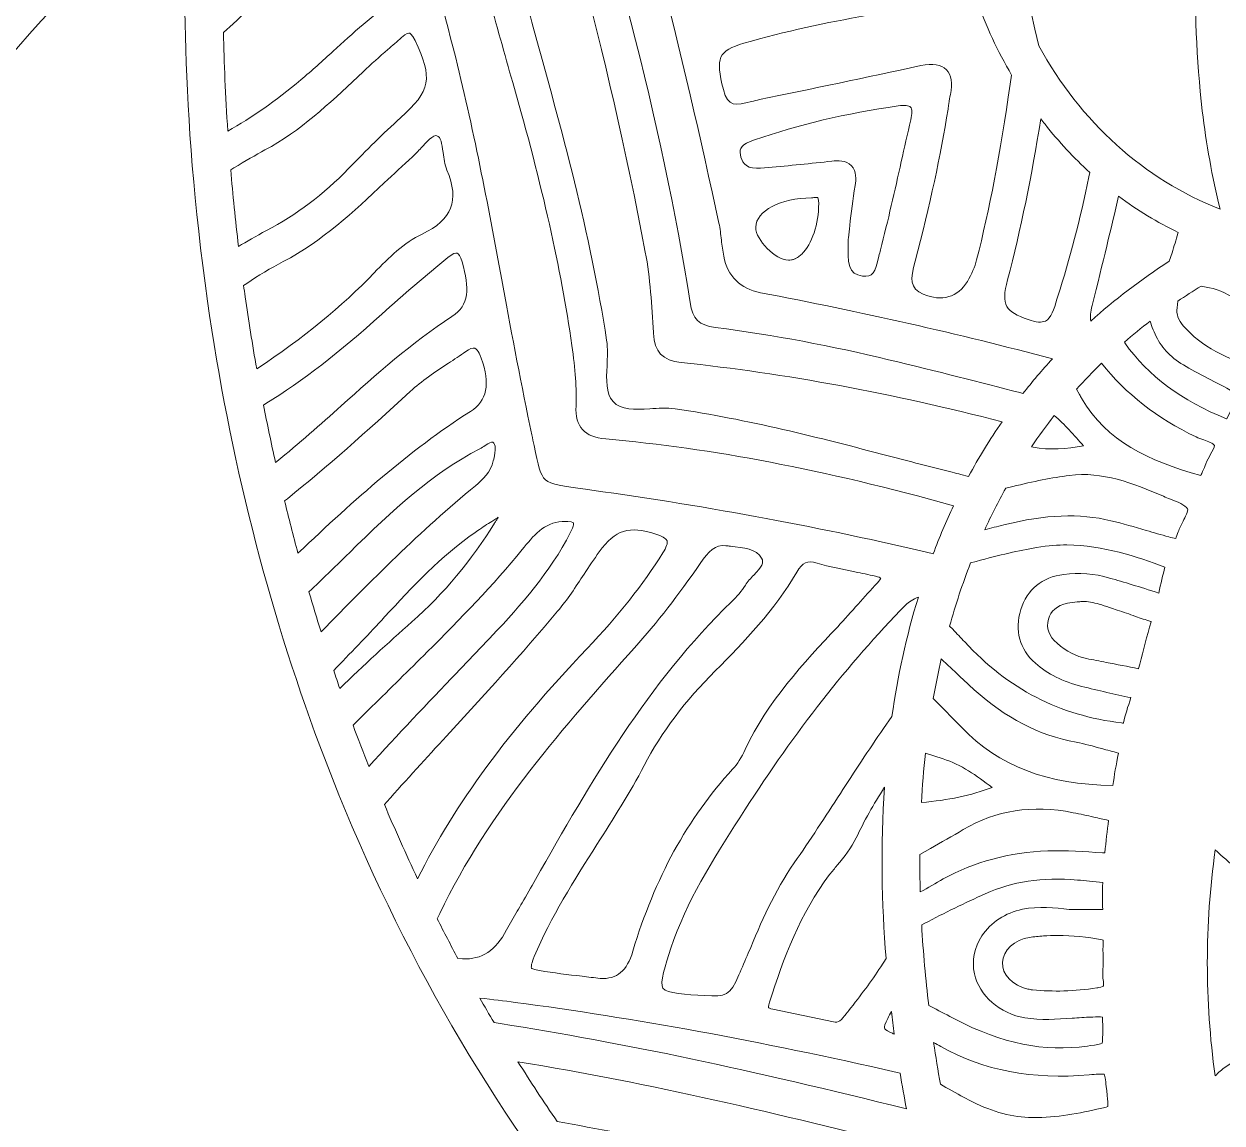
# Model space of a CAD drawing. Extents: x 126 to 8914, y -5970 to -48.
# Drawn here: x 578 to 1079, y -5469 to -5009 of the extents above; entities that cross this region are included whole.
import ezdxf

# ---------------------------------------------------------------- set-up
doc = ezdxf.new("R2010")
doc.units = 0
doc.header["$MEASUREMENT"] = 0
doc.layers.add('Layer 1', color=7, linetype='Continuous')

# ---------------------------------------------------------------- blocks, each defined once
blk = doc.blocks.new('block 5')
at = {"layer": 'Layer 1', "lineweight": 0}
for points, knots in [([(2818.21, -4035.29), (2764.98, -4085.04), (2703.32, -4112.86), (2639.92, -4115.7), (2556.38, -4119.43), (2474.39, -4091.01), (2412.29, -4065.84), (2390.15, -4056.87), (2367.8, -4047.16), (2346.17, -4037.79), (2337.96, -4034.23), (2329.71, -4030.65), (2321.4, -4027.09), (2370.2, -4027.99), (2425.96, -4026.76), (2512.78, -3944.21), (2568.47, -3891.26), (2641.86, -3817.66), (2625.5, -3731.42), (2622.21, -3714.04), (2610.78, -3672.65), (2559.78, -3632.09), (2565.05, -3641.92), (2601.55, -3712.43), (2569.23, -3767.25), (2553.89, -3793.27), (2526.47, -3811.29), (2469.72, -3823.54), (2455.32, -3826.64), (2439.55, -3829), (2422.5, -3830.6), (2491.63, -3754.35), (2533.44, -3654.19), (2546.8, -3532.56), (2561.6, -3397.97), (2537.78, -3271.79), (2515.19, -3189.65), (2510.53, -3172.76), (2505.39, -3155.8), (2499.9, -3139.21), (2495.8, -3126.87), (2490.71, -3117.41), (2484.71, -3110.84), (2484.71, -3110.84), (2488.77, -3108.46), (2488.77, -3108.46), (2487.91, -3106.99), (2467.22, -3072.31), (2420.27, -3069.9), (2389.9, -3068.35), (2355.8, -3080.81), (2318.9, -3106.96), (2293.41, -3125.04), (2266.47, -3149.76), (2238.33, -3180.89), (2186.61, -3211.53), (2146.15, -3238.95), (2111.02, -3267.11), (2058.71, -3309.06), (2001.06, -3349.19), (1934.05, -3358.54), (1877.14, -3366.49), (1825.98, -3348.74), (1771.81, -3329.95), (1743.84, -3320.25), (1714.92, -3310.21), (1685.21, -3304.09), (1598.29, -3286.15), (1534.59, -3301.57), (1500, -3348.62), (1465.41, -3301.57), (1401.71, -3286.17), (1314.79, -3304.09), (1285.08, -3310.21), (1256.16, -3320.25), (1228.19, -3329.95), (1174.02, -3348.74), (1122.86, -3366.49), (1065.95, -3358.54), (998.94, -3349.19), (941.29, -3309.06), (888.98, -3267.11), (853.85, -3238.95), (813.4, -3211.53), (761.67, -3180.89), (733.53, -3149.76), (706.59, -3125.04), (681.1, -3106.96), (644.2, -3080.81), (610.1, -3068.34), (579.73, -3069.9), (532.78, -3072.31), (512.09, -3106.99), (511.23, -3108.46), (511.23, -3108.46), (515.29, -3110.84), (515.29, -3110.84), (509.29, -3117.41), (504.2, -3126.87), (500.12, -3139.21), (494.6, -3155.81), (489.45, -3172.78), (484.81, -3189.65), (462.22, -3271.79), (438.4, -3397.97), (453.2, -3532.56), (466.56, -3654.19), (508.37, -3754.35), (577.5, -3830.6), (560.45, -3829), (544.68, -3826.64), (530.28, -3823.54), (473.53, -3811.29), (446.11, -3793.27), (430.77, -3767.25), (398.45, -3712.43), (434.95, -3641.92), (440.22, -3632.09), (389.22, -3672.65), (377.79, -3714.04), (374.5, -3731.42), (358.14, -3817.66), (431.53, -3891.26), (487.22, -3944.21), (574.04, -4026.76), (629.8, -4027.99), (678.6, -4027.09), (670.29, -4030.65), (662.04, -4034.23), (653.83, -4037.79), (632.2, -4047.16), (609.85, -4056.87), (587.71, -4065.84), (525.61, -4091.01), (443.59, -4119.44), (360.08, -4115.7), (296.68, -4112.86), (235.02, -4085.04), (181.79, -4035.29), (181.79, -4035.29), (125.56, -3982.7), (125.56, -3982.7), (125.56, -3982.7), (169.91, -4045.63), (169.91, -4045.63), (219.46, -4115.9), (304.09, -4175.64), (385.53, -4197.81), (420.7, -4207.39), (457.65, -4212.84), (496.23, -4214.15), (485.34, -4225.21), (469.98, -4241.91), (452.74, -4264.03), (422.4, -4302.95), (380.42, -4366.57), (352.73, -4448.62), (321.59, -4540.91), (314.53, -4637.18), (331.76, -4734.74), (353.22, -4856.34), (412.66, -4980.18), (508.45, -5102.83), (508.45, -5102.83), (517.04, -5113.81), (517.04, -5113.81), (517.04, -5113.81), (522.08, -5100.8), (522.08, -5100.8), (522.28, -5100.26), (543.72, -5046.12), (606.97, -4986), (618.24, -4975.3), (631.32, -4963.97), (646.37, -4952.46), (644.61, -4982.41), (643.28, -5045.33), (654.68, -5125.3), (663.93, -5190.25), (679.74, -5252.83), (701.65, -5311.3), (729.05, -5384.39), (766.12, -5451.24), (811.85, -5510), (813.74, -5512.77), (839.32, -5550.81), (859.18, -5606.87), (878.01, -5659.98), (895.42, -5740.7), (871.56, -5823.61), (871.56, -5823.61), (865.31, -5845.39), (865.31, -5845.39), (865.31, -5845.39), (883.77, -5832.24), (883.77, -5832.24), (885.33, -5831.13), (922.61, -5804.27), (953.85, -5755.29), (978.49, -5716.64), (1002.96, -5657.53), (992.58, -5583.6), (993.17, -5584.35), (993.72, -5585.04), (994.23, -5585.72), (1015.9, -5614.87), (1039.45, -5642.28), (1064.19, -5667.18), (1108.9, -5712.2), (1155.06, -5746.33), (1201.41, -5768.67), (1255.37, -5794.66), (1309.82, -5804.7), (1363.33, -5798.49), (1378.55, -5829.06), (1404.02, -5852.77), (1428.69, -5875.76), (1454.89, -5900.15), (1479.63, -5923.18), (1492.73, -5953.46), (1492.73, -5953.46), (1500, -5970.23), (1500, -5970.23), (1500, -5970.23), (1507.27, -5953.46), (1507.27, -5953.46), (1520.37, -5923.18), (1545.11, -5900.15), (1571.31, -5875.76), (1595.98, -5852.77), (1621.45, -5829.06), (1636.67, -5798.49), (1690.18, -5804.7), (1744.63, -5794.66), (1798.59, -5768.67), (1844.94, -5746.33), (1891.12, -5712.2), (1935.81, -5667.18), (1960.55, -5642.28), (1984.1, -5614.88), (2005.77, -5585.74), (2006.28, -5585.06), (2006.83, -5584.35), (2007.42, -5583.6), (1997.04, -5657.53), (2021.51, -5716.64), (2046.15, -5755.29), (2077.39, -5804.27), (2114.67, -5831.13), (2116.23, -5832.24), (2116.23, -5832.24), (2134.69, -5845.39), (2134.69, -5845.39), (2134.69, -5845.39), (2128.44, -5823.61), (2128.44, -5823.61), (2104.58, -5740.7), (2121.99, -5659.98), (2140.82, -5606.87), (2160.7, -5550.77), (2186.28, -5512.73), (2188.15, -5510), (2233.88, -5451.24), (2270.95, -5384.39), (2298.34, -5311.3), (2320.26, -5252.83), (2336.07, -5190.25), (2345.32, -5125.3), (2356.72, -5045.33), (2355.39, -4982.41), (2353.63, -4952.46), (2368.68, -4963.97), (2381.76, -4975.3), (2393.03, -4986), (2456.28, -5046.12), (2477.72, -5100.26), (2477.92, -5100.8), (2477.92, -5100.8), (2482.94, -5113.84), (2482.94, -5113.84), (2482.94, -5113.84), (2491.55, -5102.83), (2491.55, -5102.83), (2587.34, -4980.18), (2646.78, -4856.34), (2668.24, -4734.74), (2685.47, -4637.18), (2678.41, -4540.91), (2647.27, -4448.62), (2619.58, -4366.57), (2577.6, -4302.95), (2547.26, -4264.03), (2530.02, -4241.91), (2514.66, -4225.21), (2503.77, -4214.15), (2542.35, -4212.84), (2579.3, -4207.39), (2614.47, -4197.81), (2695.91, -4175.64), (2780.54, -4115.9), (2830.09, -4045.63), (2830.09, -4045.63), (2874.44, -3982.7), (2874.44, -3982.7), (2874.44, -3982.7), (2818.21, -4035.29), (2818.21, -4035.29)], [0, 0, 0, 0, 1, 1, 1, 2, 2, 2, 3, 3, 3, 4, 4, 4, 5, 5, 5, 6, 6, 6, 7, 7, 7, 8, 8, 8, 9, 9, 9, 10, 10, 10, 11, 11, 11, 12, 12, 12, 13, 13, 13, 14, 14, 14, 15, 15, 15, 16, 16, 16, 17, 17, 17, 18, 18, 18, 19, 19, 19, 20, 20, 20, 21, 21, 21, 22, 22, 22, 23, 23, 23, 24, 24, 24, 25, 25, 25, 26, 26, 26, 27, 27, 27, 28, 28, 28, 29, 29, 29, 30, 30, 30, 31, 31, 31, 32, 32, 32, 33, 33, 33, 34, 34, 34, 35, 35, 35, 36, 36, 36, 37, 37, 37, 38, 38, 38, 39, 39, 39, 40, 40, 40, 41, 41, 41, 42, 42, 42, 43, 43, 43, 44, 44, 44, 45, 45, 45, 46, 46, 46, 47, 47, 47, 48, 48, 48, 49, 49, 49, 50, 50, 50, 51, 51, 51, 52, 52, 52, 53, 53, 53, 54, 54, 54, 55, 55, 55, 56, 56, 56, 57, 57, 57, 58, 58, 58, 59, 59, 59, 60, 60, 60, 61, 61, 61, 62, 62, 62, 63, 63, 63, 64, 64, 64, 65, 65, 65, 66, 66, 66, 67, 67, 67, 68, 68, 68, 69, 69, 69, 70, 70, 70, 71, 71, 71, 72, 72, 72, 73, 73, 73, 74, 74, 74, 75, 75, 75, 76, 76, 76, 77, 77, 77, 78, 78, 78, 79, 79, 79, 80, 80, 80, 81, 81, 81, 82, 82, 82, 83, 83, 83, 84, 84, 84, 85, 85, 85, 86, 86, 86, 87, 87, 87, 88, 88, 88, 89, 89, 89, 90, 90, 90, 91, 91, 91, 92, 92, 92, 93, 93, 93, 94, 94, 94, 95, 95, 95, 96, 96, 96, 97, 97, 97, 98, 98, 98, 99, 99, 99, 100, 100, 100, 101, 101, 101, 102, 102, 102, 102]), ([(1020.46, -4830.84), (1034.77, -4861.88), (1064.59, -4931.63), (1067.91, -4980.76), (1067.91, -4980.76), (1068.02, -4980.75), (1068.02, -4980.75), (1068.02, -4980.75), (1068.02, -4980.76), (1068.02, -4980.76), (1067.31, -5002.45), (1068.07, -5024.15), (1070.62, -5045.79), (1072.25, -5059.63), (1074.72, -5073.34), (1078.01, -5086.84), (1046.35, -5074.7), (1019.63, -5050.21), (1002.22, -5018.64), (982.89, -4944.78), (1007.75, -4864.42), (1020.46, -4830.84)], [0, 0, 0, 0, 1, 1, 1, 2, 2, 2, 3, 3, 3, 4, 4, 4, 5, 5, 5, 6, 6, 6, 7, 7, 7, 7]), ([(806.31, -4866.66), (834.96, -4943.47), (853.44, -5023.65), (868.51, -5092.77), (869, -5095.04), (869.27, -5097.36), (869.55, -5099.82), (869.81, -5102.02), (870.08, -5104.3), (870.52, -5106.56), (872.15, -5114.95), (877.47, -5120.22), (885.87, -5121.82), (927.77, -5129.75), (968.84, -5139.06), (1007.98, -5149.46), (1003.61, -5154.18), (999.5, -5159.02), (995.62, -5163.96), (995.62, -5163.96), (994.32, -5163.61), (994.32, -5163.61), (977.94, -5159.29), (959.99, -5154.78), (939.47, -5149.82), (915.81, -5144.11), (891.46, -5139.57), (867.1, -5136.32), (859.9, -5135.36), (857.62, -5133.11), (856.46, -5125.86), (844.42, -5050.24), (823.6, -4970.32), (792.84, -4881.53), (791.84, -4878.65), (790.82, -4875.78), (789.76, -4872.93), (789.76, -4872.93), (789.74, -4872.87), (789.74, -4872.87), (795.15, -4870.75), (800.66, -4868.66), (806.3, -4866.62), (806.3, -4866.62), (806.31, -4866.66), (806.31, -4866.66)], [0, 0, 0, 0, 1, 1, 1, 2, 2, 2, 3, 3, 3, 4, 4, 4, 5, 5, 5, 6, 6, 6, 7, 7, 7, 8, 8, 8, 9, 9, 9, 10, 10, 10, 11, 11, 11, 12, 12, 12, 13, 13, 13, 14, 14, 14, 15, 15, 15, 15]), ([(821.54, -5141.69), (814.81, -5097.14), (802.64, -5053.28), (790.86, -5010.86), (787.68, -4999.41), (784.4, -4987.57), (781.27, -4975.9), (773.74, -4947.79), (764.55, -4919.3), (753.2, -4888.75), (753.2, -4888.75), (753.11, -4888.51), (753.11, -4888.51), (760.44, -4885.11), (768.02, -4881.76), (775.83, -4878.5), (801.07, -4944.77), (821.32, -5018.79), (837.72, -5104.84), (839.81, -5115.77), (840.44, -5127.28), (841.08, -5138.41), (841.08, -5138.41), (841.09, -5138.73), (841.09, -5138.73), (841.53, -5146.63), (844.89, -5150.17), (852.66, -5151), (896.24, -5155.6), (941.39, -5163.94), (986.9, -5175.78), (981.75, -5183.21), (977.1, -5190.84), (972.87, -5198.63), (972.87, -5198.63), (969.66, -5197.82), (969.66, -5197.82), (968.46, -5197.5), (967.25, -5197.19), (966.03, -5196.89), (957.09, -5194.65), (948.02, -5192.3), (939.25, -5190), (910.35, -5182.48), (880.46, -5174.69), (850.16, -5170.39), (846.71, -5169.9), (843.1, -5170.12), (839.62, -5170.32), (833.18, -5170.74), (827.62, -5171.07), (824.22, -5167.25), (821.16, -5163.83), (821.43, -5158.31), (821.72, -5152.45), (821.89, -5148.89), (822.08, -5145.22), (821.54, -5141.69)], [0, 0, 0, 0, 1, 1, 1, 2, 2, 2, 3, 3, 3, 4, 4, 4, 5, 5, 5, 6, 6, 6, 7, 7, 7, 8, 8, 8, 9, 9, 9, 10, 10, 10, 11, 11, 11, 12, 12, 12, 13, 13, 13, 14, 14, 14, 15, 15, 15, 16, 16, 16, 17, 17, 17, 18, 18, 18, 19, 19, 19, 19]), ([(815.34, -5204.37), (815.34, -5204.37), (812.76, -5204.01), (812.76, -5204.01), (803.43, -5202.73), (798.29, -5202.01), (795.98, -5200.02), (793.76, -5198.12), (792.91, -5193.96), (791.2, -5185.68), (790.9, -5184.3), (790.59, -5182.81), (790.26, -5181.21), (785.91, -5160.71), (782.03, -5139.76), (778.26, -5119.46), (772.44, -5087.96), (766.41, -5055.38), (758.44, -5023.69), (747.19, -4978.85), (735.62, -4939.7), (723.05, -4904.01), (723.05, -4904.01), (722.89, -4903.53), (722.89, -4903.53), (728.67, -4900.46), (734.62, -4897.42), (740.73, -4894.43), (753.03, -4928.26), (762.77, -4963.59), (772.18, -4997.76), (775.46, -5009.65), (778.85, -5021.94), (782.3, -5033.98), (794.77, -5077.63), (802.4, -5111.52), (807.04, -5143.92), (808.47, -5153.91), (809, -5161.92), (808.75, -5169.12), (808.43, -5178.02), (812.17, -5182.16), (821.22, -5182.96), (865.69, -5186.87), (911.91, -5195.75), (966.65, -5210.88), (963.52, -5217.48), (960.67, -5224.18), (958.09, -5230.94), (958.09, -5230.94), (957.71, -5230.86), (957.71, -5230.86), (912.69, -5220.17), (864.79, -5211.26), (815.34, -5204.37)], [0, 0, 0, 0, 1, 1, 1, 2, 2, 2, 3, 3, 3, 4, 4, 4, 5, 5, 5, 6, 6, 6, 7, 7, 7, 8, 8, 8, 9, 9, 9, 10, 10, 10, 11, 11, 11, 12, 12, 12, 13, 13, 13, 14, 14, 14, 15, 15, 15, 16, 16, 16, 17, 17, 17, 18, 18, 18, 18]), ([(661.33, -5013.09), (661.33, -5013.09), (665.38, -5009.42), (665.38, -5009.42), (674.53, -5000.99), (683.55, -4992.16), (692.28, -4983.61), (699.21, -4976.82), (706.38, -4969.81), (713.55, -4963.07), (718.68, -4958.22), (721.77, -4955.9), (722.73, -4956.1), (724.19, -4956.45), (727.07, -4964.27), (728.02, -4966.85), (730.28, -4973.01), (732.23, -4979.47), (734.1, -4985.7), (734.92, -4988.43), (735.74, -4991.15), (736.6, -4993.85), (736.47, -4996.15), (735.54, -4997.61), (733.31, -4999.16), (723.86, -5005.63), (715.37, -5013.37), (707.17, -5020.86), (702.8, -5024.87), (698.28, -5029), (693.69, -5032.84), (683.14, -5041.71), (673.14, -5048.72), (663.17, -5054.26), (662.17, -5039.41), (661.6, -5025.62), (661.33, -5013.09)], [0, 0, 0, 0, 1, 1, 1, 2, 2, 2, 3, 3, 3, 4, 4, 4, 5, 5, 5, 6, 6, 6, 7, 7, 7, 8, 8, 8, 9, 9, 9, 10, 10, 10, 11, 11, 11, 12, 12, 12, 12]), ([(963.63, -5028.62), (961.41, -5026.38), (957.91, -5025.81), (952.91, -5026.89), (930.07, -5031.8), (907.05, -5036.61), (885.43, -5041.12), (884.34, -5041.36), (883.23, -5041.63), (882.14, -5041.91), (875.41, -5043.62), (872.34, -5044.41), (870.36, -5036.86), (866.93, -5023.68), (868.29, -5020.61), (878.94, -5017.54), (913.46, -5007.58), (948.69, -5002.67), (975.5, -4999.49), (975.5, -4999.49), (976.23, -4999.41), (976.23, -4999.41), (980.19, -5010.35), (985.08, -5020.91), (990.86, -5030.82), (990.86, -5030.82), (990.3, -5034.63), (990.3, -5034.63), (986.09, -5063.77), (981.63, -5087.11), (976.26, -5108.05), (975.52, -5110.96), (974.19, -5114.1), (972.41, -5117.1), (968.5, -5123.72), (961.6, -5125.72), (953.96, -5122.42), (948.21, -5119.94), (948.51, -5116.31), (950.54, -5108.62), (956.74, -5085.18), (961.24, -5064.41), (964.31, -5045.13), (964.44, -5044.35), (964.53, -5043.58), (964.64, -5042.8), (964.82, -5041.44), (964.97, -5040.16), (965.26, -5038.94), (966.34, -5034.19), (965.8, -5030.8), (963.63, -5028.62)], [0, 0, 0, 0, 1, 1, 1, 2, 2, 2, 3, 3, 3, 4, 4, 4, 5, 5, 5, 6, 6, 6, 7, 7, 7, 8, 8, 8, 9, 9, 9, 10, 10, 10, 11, 11, 11, 12, 12, 12, 13, 13, 13, 14, 14, 14, 15, 15, 15, 16, 16, 16, 17, 17, 17, 17]), ([(664.38, -5070.49), (664.38, -5070.49), (665.75, -5069.65), (665.75, -5069.65), (670.51, -5066.73), (674.75, -5064.28), (678.71, -5062.16), (693.45, -5054.26), (705.7, -5042.69), (717.54, -5031.51), (717.54, -5031.51), (719.73, -5029.46), (719.73, -5029.46), (723.08, -5026.29), (726.64, -5023.17), (730.09, -5020.16), (731.99, -5018.52), (733.89, -5016.86), (735.76, -5015.19), (738.06, -5013.15), (738.93, -5013.25), (739.02, -5013.26), (739.12, -5013.29), (740.02, -5013.53), (741.43, -5016.41), (749.01, -5031.88), (747.93, -5037.61), (735.43, -5048.67), (728, -5055.24), (720.99, -5062.43), (714.2, -5069.39), (714.2, -5069.39), (713.68, -5069.93), (713.68, -5069.93), (703.1, -5080.78), (691.86, -5089.24), (679.34, -5095.83), (674.82, -5098.22), (671.06, -5100.37), (667.66, -5102.53), (666.33, -5091.44), (665.26, -5080.76), (664.38, -5070.49)], [0, 0, 0, 0, 1, 1, 1, 2, 2, 2, 3, 3, 3, 4, 4, 4, 5, 5, 5, 6, 6, 6, 7, 7, 7, 8, 8, 8, 9, 9, 9, 10, 10, 10, 11, 11, 11, 12, 12, 12, 13, 13, 13, 14, 14, 14, 14]), ([(923.9, -5068.74), (921.66, -5066.4), (918.18, -5066.53), (915.76, -5066.81), (906.93, -5067.87), (897.9, -5068.68), (889.17, -5069.47), (889.17, -5069.47), (885.89, -5069.76), (885.89, -5069.76), (885.3, -5069.82), (884.77, -5069.82), (884.26, -5069.82), (879.18, -5069.74), (877.97, -5066.8), (877.51, -5064.14), (877.06, -5061.38), (877.77, -5059.91), (883.4, -5057.95), (901.88, -5051.54), (921.51, -5046.87), (943.41, -5043.72), (946.03, -5043.34), (947.97, -5043.54), (948.62, -5044.26), (949.29, -5044.97), (949.32, -5046.96), (948.7, -5049.58), (947.36, -5055.37), (946.06, -5061.19), (944.76, -5067), (942.04, -5079.14), (939.22, -5091.71), (936.02, -5103.93), (935.82, -5104.76), (935.61, -5105.64), (935.42, -5106.55), (933.92, -5113.42), (932.76, -5115.46), (928.53, -5114.87), (922.57, -5114.05), (922.17, -5110.2), (922.6, -5099.41), (922.6, -5099.41), (922.61, -5098.88), (922.61, -5098.88), (922.8, -5097.3), (923.01, -5095.54), (923.22, -5093.68), (923.8, -5088.58), (924.47, -5082.8), (925.43, -5077.02), (925.84, -5074.59), (926.13, -5071.09), (923.9, -5068.74)], [0, 0, 0, 0, 1, 1, 1, 2, 2, 2, 3, 3, 3, 4, 4, 4, 5, 5, 5, 6, 6, 6, 7, 7, 7, 8, 8, 8, 9, 9, 9, 10, 10, 10, 11, 11, 11, 12, 12, 12, 13, 13, 13, 14, 14, 14, 15, 15, 15, 16, 16, 16, 17, 17, 17, 18, 18, 18, 18]), ([(989.19, -5116.38), (994.73, -5095.32), (999.28, -5073.27), (1003.09, -5049.1), (1003.68, -5049.86), (1004.25, -5050.65), (1004.85, -5051.41), (1010.64, -5058.76), (1016.91, -5065.47), (1023.59, -5071.56), (1023.59, -5071.56), (1023.23, -5073.35), (1023.23, -5073.35), (1019.46, -5091.32), (1015.22, -5107.67), (1010.25, -5123.33), (1010.25, -5123.33), (1009.85, -5124.56), (1009.85, -5124.56), (1008.58, -5128.64), (1007.37, -5132.49), (1005.02, -5133.66), (1003.47, -5134.44), (1001.05, -5134.23), (997.84, -5133.08), (988.32, -5129.64), (986.31, -5127.33), (989.19, -5116.38)], [0, 0, 0, 0, 1, 1, 1, 2, 2, 2, 3, 3, 3, 4, 4, 4, 5, 5, 5, 6, 6, 6, 7, 7, 7, 8, 8, 8, 9, 9, 9, 9]), ([(670.42, -5123.56), (670.18, -5121.96), (669.97, -5120.38), (669.75, -5118.78), (669.75, -5118.78), (671.05, -5117.91), (671.05, -5117.91), (675.89, -5114.65), (681.04, -5111.58), (686.34, -5108.83), (702.6, -5100.32), (715.8, -5087.9), (728.59, -5075.9), (732.42, -5072.29), (736.39, -5068.55), (740.37, -5065.01), (741.6, -5063.92), (742.8, -5062.57), (743.98, -5061.29), (746.13, -5058.91), (749.09, -5055.69), (750.62, -5056.18), (752.21, -5056.71), (752.67, -5059.31), (753.19, -5063.24), (753.52, -5065.71), (753.87, -5068.25), (754.8, -5070.53), (760.09, -5083.45), (757.08, -5091.21), (744.39, -5097.29), (736.82, -5100.91), (730.58, -5107.04), (724.35, -5113.53), (710.83, -5127.58), (694.76, -5140.74), (675.26, -5153.72), (673.41, -5143.27), (671.79, -5133.2), (670.42, -5123.56)], [0, 0, 0, 0, 1, 1, 1, 2, 2, 2, 3, 3, 3, 4, 4, 4, 5, 5, 5, 6, 6, 6, 7, 7, 7, 8, 8, 8, 9, 9, 9, 10, 10, 10, 11, 11, 11, 12, 12, 12, 13, 13, 13, 13]), ([(910.22, -5084.48), (910.23, -5093.12), (907.45, -5101.45), (903.13, -5105.68), (902.68, -5106.12), (902.23, -5106.5), (901.77, -5106.82), (901.77, -5106.82), (901.75, -5106.83), (901.75, -5106.83), (901.31, -5107.13), (900.88, -5107.38), (900.44, -5107.59), (900.39, -5107.61), (900.34, -5107.64), (900.29, -5107.65), (899.88, -5107.83), (899.47, -5107.97), (899.06, -5108.07), (899, -5108.08), (898.93, -5108.1), (898.87, -5108.11), (898.43, -5108.21), (897.98, -5108.26), (897.54, -5108.26), (892.13, -5108.13), (883.89, -5099.8), (883.89, -5094.5), (883.89, -5094.5), (883.89, -5094.4), (883.89, -5094.4), (884.02, -5087.66), (894.28, -5082.28), (907.24, -5082.17), (907.24, -5082.17), (907.77, -5082.12), (907.77, -5082.12), (908.46, -5081.99), (908.95, -5081.96), (909.29, -5081.96), (909.65, -5081.96), (909.81, -5082.01), (909.84, -5082.01), (909.87, -5082.04), (910.22, -5082.56), (910.22, -5084.48)], [0, 0, 0, 0, 1, 1, 1, 2, 2, 2, 3, 3, 3, 4, 4, 4, 5, 5, 5, 6, 6, 6, 7, 7, 7, 8, 8, 8, 9, 9, 9, 10, 10, 10, 11, 11, 11, 12, 12, 12, 13, 13, 13, 14, 14, 14, 15, 15, 15, 15]), ([(1024.56, -5127.19), (1029.1, -5108.86), (1032.52, -5094.67), (1035.62, -5081.49), (1043.49, -5087.34), (1051.82, -5092.41), (1060.55, -5096.62), (1060.55, -5096.62), (1060.41, -5097.05), (1060.41, -5097.05), (1059.62, -5099.74), (1058.8, -5102.43), (1057.94, -5105.12), (1057.94, -5105.12), (1056.8, -5108.7), (1056.8, -5108.7), (1044.77, -5116.44), (1033.86, -5124.8), (1023.97, -5133.69), (1023.72, -5131.97), (1023.91, -5129.83), (1024.56, -5127.19)], [0, 0, 0, 0, 1, 1, 1, 2, 2, 2, 3, 3, 3, 4, 4, 4, 5, 5, 5, 6, 6, 6, 7, 7, 7, 7]), ([(683.11, -5192.77), (681.29, -5184.62), (679.61, -5176.62), (678.08, -5168.8), (678.08, -5168.8), (679.11, -5168.17), (679.11, -5168.17), (694.43, -5158.7), (709.82, -5146.82), (727.5, -5130.78), (736.58, -5122.57), (746.19, -5114.52), (755.22, -5107.07), (757.18, -5105.45), (758.49, -5105.09), (759.05, -5105.26), (759.58, -5105.44), (760.45, -5106.51), (761.12, -5108.98), (764.11, -5120.03), (764.32, -5126.93), (756.88, -5131.78), (740.07, -5142.68), (725.09, -5156.11), (710.61, -5169.1), (701.89, -5176.91), (692.88, -5184.98), (683.6, -5192.37), (683.6, -5192.37), (683.11, -5192.77), (683.11, -5192.77)], [0, 0, 0, 0, 1, 1, 1, 2, 2, 2, 3, 3, 3, 4, 4, 4, 5, 5, 5, 6, 6, 6, 7, 7, 7, 8, 8, 8, 9, 9, 9, 10, 10, 10, 10]), ([(1060.03, -5128.15), (1060.03, -5128.15), (1060.36, -5125.37), (1060.36, -5125.37), (1063.53, -5123.21), (1066.76, -5121.13), (1070.08, -5119.08), (1070.08, -5119.08), (1073.55, -5119.75), (1073.55, -5119.75), (1077.9, -5120.59), (1081.91, -5122.83), (1086.17, -5125.22), (1086.17, -5125.22), (1090.68, -5127.76), (1090.68, -5127.76), (1092.92, -5133.68), (1095.33, -5139.53), (1097.9, -5145.3), (1097.9, -5145.3), (1093.11, -5153.67), (1093.11, -5153.67), (1081.02, -5149.22), (1070.38, -5144.68), (1062.61, -5135.61), (1060.58, -5133.25), (1059.73, -5130.75), (1060.03, -5128.15)], [0, 0, 0, 0, 1, 1, 1, 2, 2, 2, 3, 3, 3, 4, 4, 4, 5, 5, 5, 6, 6, 6, 7, 7, 7, 8, 8, 8, 9, 9, 9, 9]), ([(1038.2, -5142.81), (1038.2, -5142.81), (1038.01, -5142.54), (1038.01, -5142.54), (1041.49, -5139.52), (1045.1, -5136.57), (1048.84, -5133.71), (1049.44, -5136.08), (1050.41, -5138.52), (1051.82, -5141.1), (1054.51, -5146.04), (1058.7, -5149.92), (1065, -5153.34), (1071.74, -5156.96), (1079.01, -5160.86), (1086.48, -5164.67), (1086.5, -5164.67), (1086.5, -5164.67), (1086.51, -5164.69), (1084.39, -5167.93), (1082.51, -5171.34), (1080.8, -5174.55), (1080.75, -5174.53), (1080.7, -5174.52), (1080.66, -5174.49), (1061.93, -5167.05), (1048.05, -5156.68), (1038.2, -5142.81)], [0, 0, 0, 0, 1, 1, 1, 2, 2, 2, 3, 3, 3, 4, 4, 4, 5, 5, 5, 6, 6, 6, 7, 7, 7, 8, 8, 8, 9, 9, 9, 9]), ([(686.89, -5208.88), (686.89, -5208.88), (688.05, -5207.95), (688.05, -5207.95), (704.8, -5194.51), (720.71, -5180.31), (739.43, -5163.11), (744.2, -5158.72), (749.88, -5154.97), (755.37, -5151.34), (757.76, -5149.76), (760.25, -5148.11), (762.65, -5146.44), (764.27, -5145.3), (765.63, -5144.79), (766.38, -5145.03), (766.8, -5145.15), (767.89, -5145.82), (769.1, -5149.14), (772.98, -5159.96), (771.55, -5167.05), (764.59, -5171.48), (738.64, -5188.02), (716.53, -5208.08), (692.5, -5230.67), (690.5, -5223.31), (688.64, -5216.04), (686.89, -5208.88)], [0, 0, 0, 0, 1, 1, 1, 2, 2, 2, 3, 3, 3, 4, 4, 4, 5, 5, 5, 6, 6, 6, 7, 7, 7, 8, 8, 8, 9, 9, 9, 9]), ([(1020.16, -5165.97), (1019.86, -5165.46), (1019.57, -5164.96), (1019.27, -5164.43), (1019.27, -5164.43), (1017.99, -5162.22), (1017.99, -5162.22), (1021.33, -5158.5), (1024.83, -5154.84), (1028.5, -5151.28), (1038.45, -5164.01), (1051.74, -5174.38), (1068.01, -5182.1), (1069.05, -5182.59), (1070.18, -5183), (1071.27, -5183.38), (1072.88, -5183.97), (1075.34, -5184.86), (1075.67, -5185.68), (1075.91, -5186.23), (1074.72, -5188.27), (1074.09, -5189.37), (1073.38, -5190.62), (1072.62, -5191.92), (1072.11, -5193.34), (1071.74, -5194.38), (1071.27, -5195.45), (1070.76, -5196.55), (1070.49, -5197.12), (1070.24, -5197.69), (1069.99, -5198.26), (1047.78, -5192.03), (1030.79, -5184.06), (1020.16, -5165.97)], [0, 0, 0, 0, 1, 1, 1, 2, 2, 2, 3, 3, 3, 4, 4, 4, 5, 5, 5, 6, 6, 6, 7, 7, 7, 8, 8, 8, 9, 9, 9, 10, 10, 10, 11, 11, 11, 11]), ([(1020.95, -5185.9), (1013.84, -5187.02), (1006.65, -5187.75), (999.88, -5186.37), (999.88, -5186.37), (999.15, -5186.23), (999.15, -5186.23), (1002.17, -5181.8), (1005.37, -5177.45), (1008.74, -5173.17), (1013.05, -5176.91), (1016.9, -5181.28), (1020.95, -5185.9)], [0, 0, 0, 0, 1, 1, 1, 2, 2, 2, 3, 3, 3, 4, 4, 4, 4]), ([(697.09, -5246.94), (697.09, -5246.94), (698.29, -5245.78), (698.29, -5245.78), (703.48, -5240.77), (708.66, -5235.7), (713.84, -5230.65), (732.5, -5212.38), (748.38, -5197.58), (768.53, -5187.07), (769.3, -5186.68), (770.05, -5186.18), (770.76, -5185.73), (772.23, -5184.76), (773.48, -5183.98), (773.91, -5184.3), (775.38, -5185.39), (775.24, -5187.29), (774.34, -5191.42), (774.34, -5191.42), (774.18, -5192.14), (774.18, -5192.14), (773.2, -5196.71), (769.68, -5200.08), (766.74, -5202.51), (743.74, -5221.41), (723.03, -5242.21), (702.15, -5263.62), (700.4, -5258.02), (698.7, -5252.46), (697.09, -5246.94)], [0, 0, 0, 0, 1, 1, 1, 2, 2, 2, 3, 3, 3, 4, 4, 4, 5, 5, 5, 6, 6, 6, 7, 7, 7, 8, 8, 8, 9, 9, 9, 10, 10, 10, 10]), ([(988.42, -5203.61), (988.42, -5203.61), (991.38, -5202.87), (991.38, -5202.87), (1000.02, -5200.68), (1007.75, -5199.17), (1015.01, -5198.23), (1028.85, -5196.46), (1041.53, -5201.35), (1054.38, -5206.95), (1055.3, -5207.35), (1056.28, -5207.73), (1057.28, -5208.12), (1060.08, -5209.22), (1063.55, -5210.56), (1064.45, -5212.19), (1064.84, -5212.92), (1063.37, -5215.8), (1062.56, -5217.34), (1061.82, -5218.79), (1061.04, -5220.28), (1060.52, -5221.82), (1060.22, -5222.7), (1059.81, -5223.95), (1059.49, -5224.62), (1058.76, -5224.51), (1057.51, -5224.16), (1056.55, -5223.91), (1053.41, -5223.05), (1050.28, -5222.13), (1047.16, -5221.22), (1042.35, -5219.81), (1037.38, -5218.35), (1032.39, -5217.15), (1019.29, -5213.97), (1005.04, -5214.52), (987.59, -5218.9), (984.93, -5219.57), (982.28, -5220.25), (979.62, -5220.95), (982.31, -5215.07), (985.24, -5209.3), (988.42, -5203.61)], [0, 0, 0, 0, 1, 1, 1, 2, 2, 2, 3, 3, 3, 4, 4, 4, 5, 5, 5, 6, 6, 6, 7, 7, 7, 8, 8, 8, 9, 9, 9, 10, 10, 10, 11, 11, 11, 12, 12, 12, 13, 13, 13, 14, 14, 14, 14]), ([(707.43, -5279.75), (707.43, -5279.75), (708.55, -5278.58), (708.55, -5278.58), (712.08, -5274.97), (715.59, -5271.33), (719.08, -5267.69), (722.32, -5264.29), (725.57, -5260.77), (728.7, -5257.39), (740.3, -5244.85), (752.3, -5231.9), (766.64, -5222.02), (766.64, -5222.02), (767.69, -5221.3), (767.69, -5221.3), (769.71, -5219.9), (771.61, -5218.59), (773.62, -5217.45), (774.15, -5217.15), (774.69, -5216.77), (775.24, -5216.39), (775.52, -5216.18), (775.92, -5215.9), (776.27, -5215.68), (776.03, -5216.12), (775.65, -5216.69), (775.4, -5217.08), (775.14, -5217.45), (774.91, -5217.8), (774.69, -5218.14), (765.09, -5233.74), (753.47, -5247.62), (740.15, -5259.41), (730.09, -5268.29), (719.95, -5277.66), (709.97, -5287.23), (709.1, -5284.72), (708.26, -5282.24), (707.43, -5279.75)], [0, 0, 0, 0, 1, 1, 1, 2, 2, 2, 3, 3, 3, 4, 4, 4, 5, 5, 5, 6, 6, 6, 7, 7, 7, 8, 8, 8, 9, 9, 9, 10, 10, 10, 11, 11, 11, 12, 12, 12, 13, 13, 13, 13]), ([(715.51, -5302.64), (715.51, -5302.64), (723.44, -5294.84), (723.44, -5294.84), (731.03, -5287.38), (738.86, -5279.67), (746.51, -5272.03), (760.53, -5258), (774.13, -5244.18), (786.27, -5229.19), (790.77, -5223.64), (795.42, -5217.88), (802.96, -5217.43), (806.85, -5217.21), (807.64, -5217.97), (807.66, -5217.97), (807.66, -5217.99), (808.04, -5218.98), (806.33, -5222.28), (797.91, -5238.63), (785.69, -5252.54), (773.75, -5265.14), (768.81, -5270.37), (763.84, -5275.54), (758.87, -5280.74), (746.71, -5293.46), (734.15, -5306.6), (722.13, -5319.9), (719.84, -5314.12), (717.64, -5308.37), (715.51, -5302.64)], [0, 0, 0, 0, 1, 1, 1, 2, 2, 2, 3, 3, 3, 4, 4, 4, 5, 5, 5, 6, 6, 6, 7, 7, 7, 8, 8, 8, 9, 9, 9, 10, 10, 10, 10]), ([(728.64, -5335.79), (728.64, -5335.79), (729.63, -5334.67), (729.63, -5334.67), (737.87, -5325.45), (746.35, -5316.19), (754.57, -5307.23), (770.05, -5290.34), (786.05, -5272.88), (801.04, -5255.01), (805.14, -5250.12), (808.69, -5244.74), (812.11, -5239.53), (814.15, -5236.43), (816.27, -5233.2), (818.47, -5230.16), (825.17, -5220.88), (830.91, -5219.08), (842.06, -5222.74), (845.78, -5223.95), (846.65, -5225.05), (846.85, -5225.58), (847.17, -5226.5), (846.54, -5228.32), (845.11, -5230.6), (836.82, -5243.8), (826.46, -5256.88), (813.44, -5270.57), (780.21, -5305.48), (758.27, -5335.3), (742.54, -5366.85), (737.61, -5356.46), (732.97, -5346.1), (728.64, -5335.79)], [0, 0, 0, 0, 1, 1, 1, 2, 2, 2, 3, 3, 3, 4, 4, 4, 5, 5, 5, 6, 6, 6, 7, 7, 7, 8, 8, 8, 9, 9, 9, 10, 10, 10, 11, 11, 11, 11]), ([(761.34, -5400.31), (761.34, -5400.31), (759.38, -5400.2), (759.38, -5400.2), (756.4, -5394.65), (753.51, -5389.1), (750.72, -5383.56), (750.72, -5383.56), (751.78, -5381.33), (751.78, -5381.33), (772.22, -5338.58), (804.62, -5302.3), (833.22, -5270.27), (842.69, -5259.68), (851.65, -5248.17), (860.62, -5235.1), (864.22, -5229.84), (867.02, -5227.1), (871.42, -5227.6), (872.05, -5227.67), (872.69, -5227.74), (873.34, -5227.8), (878.73, -5228.37), (884.32, -5228.96), (886.36, -5232.83), (887.39, -5234.75), (886.49, -5236.21), (883.06, -5239.88), (881.82, -5241.21), (880.54, -5242.57), (879.56, -5244.09), (877.96, -5246.54), (875.98, -5248.93), (873.83, -5251.01), (838.91, -5284.66), (814.94, -5326.61), (791.77, -5367.18), (789.91, -5370.43), (788.06, -5373.66), (786.21, -5376.9), (785.54, -5378.06), (784.86, -5379.21), (784.18, -5380.38), (782.68, -5382.92), (781.13, -5385.54), (779.74, -5388.25), (775.35, -5396.73), (769.19, -5400.77), (761.34, -5400.31)], [0, 0, 0, 0, 1, 1, 1, 2, 2, 2, 3, 3, 3, 4, 4, 4, 5, 5, 5, 6, 6, 6, 7, 7, 7, 8, 8, 8, 9, 9, 9, 10, 10, 10, 11, 11, 11, 12, 12, 12, 13, 13, 13, 14, 14, 14, 15, 15, 15, 16, 16, 16, 16]), ([(971.26, -5267.83), (969.63, -5266.06), (967.95, -5264.3), (966.29, -5262.55), (966.29, -5262.55), (964.96, -5261.17), (964.96, -5261.17), (967.44, -5252.26), (970.36, -5243.44), (973.74, -5234.78), (973.74, -5234.78), (976.05, -5234.15), (976.05, -5234.15), (986.09, -5231.41), (993.88, -5229.64), (1001.3, -5228.39), (1006.38, -5227.55), (1010.28, -5227.2), (1013.97, -5227.29), (1029.29, -5227.52), (1043.3, -5232.09), (1055, -5236.57), (1054.17, -5239.75), (1053.19, -5243.58), (1052.43, -5247.38), (1044.25, -5244.79), (1037.89, -5242.86), (1031.82, -5241.1), (1025.46, -5239.28), (1019.05, -5238.76), (1012.75, -5239.58), (1003.55, -5240.77), (997.33, -5245.85), (994.75, -5254.28), (992.06, -5263.12), (994.16, -5270.87), (1000.84, -5276.75), (1005.96, -5281.24), (1012.29, -5284.41), (1020.19, -5286.4), (1027.22, -5288.18), (1034.15, -5289.76), (1040.78, -5291.12), (1039.44, -5294.97), (1038.41, -5298.42), (1037.62, -5301.69), (1037.62, -5301.73), (1037.6, -5301.74), (1037.6, -5301.76), (1037.43, -5301.76), (1037.19, -5301.73), (1036.89, -5301.69), (1010.9, -5298.59), (989.43, -5287.53), (971.26, -5267.83)], [0, 0, 0, 0, 1, 1, 1, 2, 2, 2, 3, 3, 3, 4, 4, 4, 5, 5, 5, 6, 6, 6, 7, 7, 7, 8, 8, 8, 9, 9, 9, 10, 10, 10, 11, 11, 11, 12, 12, 12, 13, 13, 13, 14, 14, 14, 15, 15, 15, 16, 16, 16, 17, 17, 17, 18, 18, 18, 18]), ([(832.53, -5397.08), (830.01, -5405.46), (825.91, -5408.88), (818.88, -5408.54), (816.35, -5408.21), (813.8, -5407.91), (811.27, -5407.61), (805.43, -5406.93), (799.38, -5406.22), (793.52, -5405.2), (792.41, -5405.01), (791.67, -5404.82), (791.15, -5404.65), (790.31, -5404.38), (790.12, -5404.16), (790.1, -5404.13), (790.1, -5404.13), (789.93, -5403.78), (790.2, -5402.59), (790.36, -5401.88), (790.67, -5400.85), (791.28, -5399.41), (798.19, -5382.79), (808.01, -5367.39), (817.5, -5352.49), (824.28, -5341.89), (831.28, -5330.9), (837.23, -5319.49), (844.49, -5305.57), (854.5, -5292.26), (866.96, -5279.91), (879.16, -5267.82), (891.73, -5254.47), (901.04, -5238.72), (903.55, -5234.45), (905.39, -5233.63), (909.55, -5234.88), (914.78, -5236.43), (920.16, -5237.5), (925.37, -5238.53), (928.19, -5239.1), (931.1, -5239.67), (933.92, -5240.32), (935.25, -5240.62), (935.91, -5240.94), (936.21, -5241.13), (936.07, -5241.46), (935.69, -5242.1), (934.77, -5243.09), (932.02, -5246.04), (929.31, -5249.09), (926.68, -5252.04), (923.91, -5255.15), (921.05, -5258.38), (918.17, -5261.45), (903.76, -5276.81), (888.86, -5292.67), (879.51, -5312.81), (877.97, -5316.11), (876.19, -5318.88), (874.22, -5321.04), (855.32, -5341.63), (841.68, -5366.5), (832.53, -5397.08)], [0, 0, 0, 0, 1, 1, 1, 2, 2, 2, 3, 3, 3, 4, 4, 4, 5, 5, 5, 6, 6, 6, 7, 7, 7, 8, 8, 8, 9, 9, 9, 10, 10, 10, 11, 11, 11, 12, 12, 12, 13, 13, 13, 14, 14, 14, 15, 15, 15, 16, 16, 16, 17, 17, 17, 18, 18, 18, 19, 19, 19, 20, 20, 20, 21, 21, 21, 21]), ([(940.83, -5298.96), (940.83, -5298.96), (937.3, -5304.05), (937.3, -5304.05), (931.1, -5312.98), (925.08, -5322.26), (919.27, -5331.22), (913.04, -5340.81), (906.61, -5350.73), (899.95, -5360.22), (891.71, -5371.95), (886.16, -5385.15), (880.78, -5397.91), (879.48, -5400.98), (878.2, -5404.03), (876.87, -5407.07), (873.11, -5415.71), (871.55, -5416.21), (862.46, -5415.7), (855.02, -5415.29), (846.58, -5414.81), (845.1, -5412.63), (843.66, -5410.52), (846.19, -5402.75), (848.44, -5395.9), (854.93, -5376.16), (865.74, -5359.28), (877.2, -5341.43), (877.2, -5341.43), (879.37, -5338.05), (879.37, -5338.05), (900.42, -5305.16), (922.41, -5277.14), (946.55, -5252.43), (947.83, -5251.12), (949.65, -5249.98), (951.88, -5249.08), (946.85, -5265.46), (943.26, -5282.19), (940.83, -5298.96)], [0, 0, 0, 0, 1, 1, 1, 2, 2, 2, 3, 3, 3, 4, 4, 4, 5, 5, 5, 6, 6, 6, 7, 7, 7, 8, 8, 8, 9, 9, 9, 10, 10, 10, 11, 11, 11, 12, 12, 12, 13, 13, 13, 13]), ([(1030.43, -5276.37), (1027.67, -5275.84), (1024.9, -5275.32), (1022.15, -5274.77), (1017.84, -5273.88), (1013.82, -5271.81), (1009.88, -5268.39), (1006.4, -5265.35), (1005.24, -5262.17), (1006.27, -5258.37), (1007.22, -5254.84), (1009.76, -5252.7), (1014.25, -5251.66), (1015.5, -5251.36), (1016.88, -5251.24), (1018.32, -5251.12), (1019, -5251.05), (1019.67, -5251.01), (1020.35, -5250.93), (1022.75, -5250.88), (1025.09, -5251.36), (1027.49, -5252.04), (1028.91, -5252.45), (1030.35, -5252.95), (1031.81, -5253.46), (1032.88, -5253.82), (1033.96, -5254.2), (1035.04, -5254.54), (1037.58, -5255.36), (1040.18, -5256.26), (1042.68, -5257.13), (1044.8, -5257.88), (1046.91, -5258.62), (1049.05, -5259.32), (1049.11, -5259.33), (1049.19, -5259.37), (1049.23, -5259.38), (1047.48, -5265.29), (1045.94, -5271.32), (1044.44, -5277.16), (1044.44, -5277.16), (1043.98, -5278.99), (1043.98, -5278.99), (1043.96, -5279.03), (1043.96, -5279.06), (1043.95, -5279.09), (1039.45, -5278.08), (1034.86, -5277.21), (1030.43, -5276.37)], [0, 0, 0, 0, 1, 1, 1, 2, 2, 2, 3, 3, 3, 4, 4, 4, 5, 5, 5, 6, 6, 6, 7, 7, 7, 8, 8, 8, 9, 9, 9, 10, 10, 10, 11, 11, 11, 12, 12, 12, 13, 13, 13, 14, 14, 14, 15, 15, 15, 16, 16, 16, 16]), ([(970.01, -5303.66), (966.7, -5300.24), (963.37, -5296.82), (960.07, -5293.41), (960.07, -5293.41), (958.14, -5291.44), (958.14, -5291.44), (959.1, -5285.9), (960.21, -5280.37), (961.48, -5274.88), (966.81, -5280.04), (971.12, -5284.09), (975.25, -5287.83), (988.34, -5299.65), (1002.28, -5306.84), (1017.89, -5309.77), (1021.45, -5310.45), (1024.92, -5311.41), (1028.61, -5312.44), (1030.86, -5313.06), (1033.17, -5313.71), (1035.49, -5314.28), (1035.51, -5314.28), (1035.51, -5314.28), (1035.51, -5314.29), (1034.58, -5319.22), (1033.82, -5323.62), (1033.22, -5327.83), (1005.67, -5327.45), (985.58, -5319.77), (970.01, -5303.66)], [0, 0, 0, 0, 1, 1, 1, 2, 2, 2, 3, 3, 3, 4, 4, 4, 5, 5, 5, 6, 6, 6, 7, 7, 7, 8, 8, 8, 9, 9, 9, 10, 10, 10, 10]), ([(982.7, -5328.68), (973.9, -5331.98), (964.37, -5334), (953.18, -5335), (953.56, -5328.15), (954.11, -5321.28), (954.87, -5314.4), (954.87, -5314.4), (962.22, -5316.72), (962.22, -5316.72), (969.75, -5319.12), (976.18, -5323.65), (982.7, -5328.68)], [0, 0, 0, 0, 1, 1, 1, 2, 2, 2, 3, 3, 3, 4, 4, 4, 4]), ([(938.4, -5400.15), (938.4, -5400.15), (936.16, -5403.64), (936.16, -5403.64), (932.25, -5409.79), (927.76, -5415.6), (922.71, -5422.01), (922.41, -5422.39), (922.12, -5422.77), (921.84, -5423.15), (919.62, -5426.1), (918.58, -5427.16), (916.35, -5426.7), (916.35, -5426.7), (891.03, -5421.4), (891.03, -5421.4), (889.62, -5421.1), (889.32, -5420.75), (889.32, -5420.75), (889.32, -5420.73), (889.12, -5420.23), (889.67, -5418.45), (895.43, -5400.31), (902.46, -5381.29), (914.79, -5365.12), (915.82, -5363.79), (916.9, -5362.48), (917.98, -5361.17), (920.87, -5357.64), (923.86, -5353.99), (925.89, -5349.74), (929.18, -5342.77), (933.08, -5335.81), (937.72, -5328.56), (936.04, -5353), (936.54, -5377.15), (938.4, -5400.15)], [0, 0, 0, 0, 1, 1, 1, 2, 2, 2, 3, 3, 3, 4, 4, 4, 5, 5, 5, 6, 6, 6, 7, 7, 7, 8, 8, 8, 9, 9, 9, 10, 10, 10, 11, 11, 11, 12, 12, 12, 12]), ([(956.9, -5354.25), (961.43, -5351.67), (966.11, -5348.99), (970.69, -5346.29), (984.35, -5338.15), (999.39, -5335.84), (1016.67, -5339.21), (1019.52, -5339.76), (1022.44, -5340.41), (1025.24, -5341.06), (1027.28, -5341.52), (1029.34, -5342), (1031.38, -5342.42), (1030.86, -5346.7), (1030.33, -5351.18), (1029.83, -5356.07), (1029.81, -5356.07), (1029.81, -5356.07), (1029.8, -5356.07), (1029.8, -5356.07), (1028.86, -5355.99), (1028.86, -5355.99), (1021.41, -5355.47), (1013.7, -5354.93), (1005.99, -5355.2), (989.91, -5355.78), (975.22, -5359.73), (962.33, -5366.93), (959.1, -5368.72), (955.9, -5370.55), (952.69, -5372.37), (952.55, -5367.2), (952.48, -5361.99), (952.52, -5356.75), (952.52, -5356.75), (956.9, -5354.25), (956.9, -5354.25)], [0, 0, 0, 0, 1, 1, 1, 2, 2, 2, 3, 3, 3, 4, 4, 4, 5, 5, 5, 6, 6, 6, 7, 7, 7, 8, 8, 8, 9, 9, 9, 10, 10, 10, 11, 11, 11, 12, 12, 12, 12]), ([(1076.02, -5354.8), (1079.03, -5357.46), (1081.88, -5359.96), (1084.46, -5362.65), (1086.5, -5364.78), (1087.16, -5367.77), (1086.67, -5372.64), (1085.58, -5383.25), (1085.53, -5393.98), (1085.47, -5404.35), (1085.47, -5404.35), (1085.45, -5406.87), (1085.45, -5406.87), (1085.41, -5414.37), (1085.79, -5422.08), (1086.58, -5429.8), (1087.38, -5437.54), (1085.6, -5442.1), (1080.4, -5445.52), (1078.77, -5446.6), (1077.35, -5447.88), (1075.97, -5449.26), (1071.6, -5417.49), (1071.62, -5386.46), (1076.02, -5354.8)], [0, 0, 0, 0, 1, 1, 1, 2, 2, 2, 3, 3, 3, 4, 4, 4, 5, 5, 5, 6, 6, 6, 7, 7, 7, 8, 8, 8, 8]), ([(954.56, -5385.46), (962.81, -5381.14), (971.32, -5376.98), (979.89, -5373.09), (991.03, -5368.02), (1003.63, -5366.15), (1018.41, -5367.36), (1020.11, -5367.5), (1021.79, -5367.69), (1023.46, -5367.88), (1025.27, -5368.08), (1027.12, -5368.31), (1028.99, -5368.45), (1028.86, -5372.91), (1028.86, -5376.43), (1028.97, -5379.69), (1025.6, -5379.62), (1022.2, -5379.64), (1018.89, -5379.65), (1018.89, -5379.65), (1014.92, -5379.65), (1014.92, -5379.65), (1008.98, -5378.99), (1002.25, -5378.25), (995.43, -5379.61), (988.29, -5381.05), (982.09, -5385.12), (978.4, -5390.75), (975.25, -5395.56), (974.17, -5401.18), (975.34, -5406.58), (977.29, -5415.59), (986.14, -5423.33), (996.36, -5424.98), (1003.09, -5426.07), (1009.74, -5425.59), (1016.17, -5425.13), (1018.83, -5424.94), (1021.56, -5424.74), (1024.24, -5424.66), (1024.24, -5424.66), (1024.86, -5424.64), (1024.86, -5424.64), (1026.41, -5424.6), (1028.01, -5424.56), (1028.83, -5424.64), (1028.96, -5425.53), (1028.96, -5427.32), (1028.96, -5429.06), (1028.96, -5429.06), (1028.96, -5429.83), (1028.96, -5429.83), (1028.96, -5432.32), (1028.96, -5435.14), (1028.7, -5435.64), (1028.23, -5435.98), (1026.03, -5436.29), (1023.89, -5436.58), (1023.89, -5436.58), (1022.58, -5436.77), (1022.58, -5436.77), (1004.48, -5439.35), (986.91, -5435.79), (967.32, -5425.58), (964.26, -5423.99), (961.21, -5422.39), (958.17, -5420.8), (958.17, -5420.8), (956.22, -5419.77), (956.22, -5419.77), (954.92, -5408.88), (953.91, -5397.64), (953.28, -5386.15), (953.28, -5386.15), (954.56, -5385.46), (954.56, -5385.46)], [0, 0, 0, 0, 1, 1, 1, 2, 2, 2, 3, 3, 3, 4, 4, 4, 5, 5, 5, 6, 6, 6, 7, 7, 7, 8, 8, 8, 9, 9, 9, 10, 10, 10, 11, 11, 11, 12, 12, 12, 13, 13, 13, 14, 14, 14, 15, 15, 15, 16, 16, 16, 17, 17, 17, 18, 18, 18, 19, 19, 19, 20, 20, 20, 21, 21, 21, 22, 22, 22, 23, 23, 23, 24, 24, 24, 25, 25, 25, 25]), ([(1029.12, -5399.52), (1029.12, -5400.44), (1029.13, -5401.36), (1029.13, -5402.29), (1029.13, -5402.97), (1029.1, -5403.67), (1029.07, -5404.36), (1029, -5406.12), (1028.93, -5407.94), (1029.26, -5409.84), (1029.31, -5410.14), (1029.34, -5410.4), (1029.35, -5410.6), (1029.37, -5410.82), (1029.37, -5411), (1029.35, -5411.14), (1029.34, -5411.42), (1029.29, -5411.58), (1029.26, -5411.63), (1029.21, -5411.69), (1028.89, -5412.03), (1027.25, -5412.34), (1027.01, -5412.39), (1026.74, -5412.42), (1026.46, -5412.47), (1017.07, -5413.88), (1008.3, -5414.15), (999.62, -5413.28), (998.93, -5413.2), (998.28, -5413.1), (997.71, -5412.98), (991.22, -5411.46), (986.82, -5406.9), (987.02, -5401.85), (987.23, -5396.81), (992.2, -5392.21), (998.36, -5391.35), (1000.29, -5391.08), (1002.24, -5390.89), (1004.2, -5390.75), (1006.16, -5390.62), (1008.14, -5390.56), (1010.14, -5390.56), (1016.25, -5390.56), (1022.47, -5391.18), (1028.77, -5392.41), (1028.94, -5392.46), (1029.08, -5392.49), (1029.19, -5392.52), (1029.19, -5392.59), (1029.19, -5392.65), (1029.18, -5392.73), (1029.05, -5395.03), (1029.08, -5397.31), (1029.12, -5399.52)], [0, 0, 0, 0, 1, 1, 1, 2, 2, 2, 3, 3, 3, 4, 4, 4, 5, 5, 5, 6, 6, 6, 7, 7, 7, 8, 8, 8, 9, 9, 9, 10, 10, 10, 11, 11, 11, 12, 12, 12, 13, 13, 13, 14, 14, 14, 15, 15, 15, 16, 16, 16, 17, 17, 17, 18, 18, 18, 18]), ([(774.46, -5426.95), (772.44, -5423.53), (770.46, -5420.12), (768.51, -5416.7), (774.02, -5417.35), (778.77, -5417.93), (783.28, -5418.53), (832.94, -5425.07), (885.19, -5434.63), (943.02, -5447.79), (943.02, -5447.79), (944.27, -5448.07), (944.27, -5448.07), (945.11, -5453.18), (945.98, -5458.2), (946.9, -5463.08), (882.07, -5446.76), (828.06, -5435.41), (777.08, -5427.37), (777.08, -5427.37), (774.46, -5426.95), (774.46, -5426.95)], [0, 0, 0, 0, 1, 1, 1, 2, 2, 2, 3, 3, 3, 4, 4, 4, 5, 5, 5, 6, 6, 6, 7, 7, 7, 7]), ([(939.08, -5425.24), (939.58, -5424.25), (940.11, -5423.27), (940.61, -5422.27), (940.99, -5425.48), (941.4, -5428.65), (941.83, -5431.78), (941.28, -5431.56), (940.74, -5431.34), (940.18, -5431.1), (938.19, -5430.2), (937.81, -5429.53), (937.75, -5429.34), (937.54, -5428.74), (937.98, -5427.37), (939.08, -5425.24)], [0, 0, 0, 0, 1, 1, 1, 2, 2, 2, 3, 3, 3, 4, 4, 4, 5, 5, 5, 5]), ([(961.32, -5436.97), (979.19, -5447.03), (999.43, -5450.9), (1023.37, -5448.8), (1026, -5448.58), (1028.72, -5448.34), (1029.53, -5448.58), (1029.92, -5449.31), (1030.26, -5452.04), (1030.57, -5454.7), (1030.62, -5455.16), (1030.67, -5455.64), (1030.7, -5456.1), (1030.75, -5456.52), (1030.78, -5456.97), (1030.83, -5457.39), (1031.03, -5459.29), (1031.25, -5461.26), (1031.14, -5462.02), (1030.46, -5462.35), (1028.47, -5462.78), (1026.5, -5463.22), (1017.46, -5465.18), (1007.81, -5467.08), (997.95, -5466.61), (989.73, -5466.24), (981.55, -5463.84), (972.92, -5459.28), (970.12, -5457.81), (967.17, -5456.19), (963.36, -5454.04), (963.36, -5454.04), (961.08, -5452.76), (961.08, -5452.76), (960.08, -5447.06), (959.13, -5441.22), (958.26, -5435.23), (959.29, -5435.82), (960.3, -5436.39), (961.32, -5436.97)], [0, 0, 0, 0, 1, 1, 1, 2, 2, 2, 3, 3, 3, 4, 4, 4, 5, 5, 5, 6, 6, 6, 7, 7, 7, 8, 8, 8, 9, 9, 9, 10, 10, 10, 11, 11, 11, 12, 12, 12, 13, 13, 13, 13]), ([(804.07, -5468.89), (804.07, -5468.89), (800.92, -5468.32), (800.92, -5468.32), (795.2, -5460.04), (789.72, -5451.7), (784.47, -5443.35), (839.95, -5452.27), (893.8, -5465.29), (948.67, -5479), (948.67, -5479), (950.16, -5479.37), (950.16, -5479.37), (951.79, -5487.01), (953.47, -5494.26), (955.16, -5501.05), (938.52, -5497.06), (921.85, -5493.26), (902.08, -5488.83), (870.53, -5481.76), (837.56, -5475.04), (804.07, -5468.89)], [0, 0, 0, 0, 1, 1, 1, 2, 2, 2, 3, 3, 3, 4, 4, 4, 5, 5, 5, 6, 6, 6, 7, 7, 7, 7])]:
    blk.add_open_spline(points, degree=3, knots=knots, dxfattribs=at)

msp = doc.modelspace()

# ---------------------------------------------------------------- block references
at = {"layer": 'Layer 1'}
msp.add_blockref('block 5', (0, 0), dxfattribs=at)

doc.saveas('drawing.dxf')
